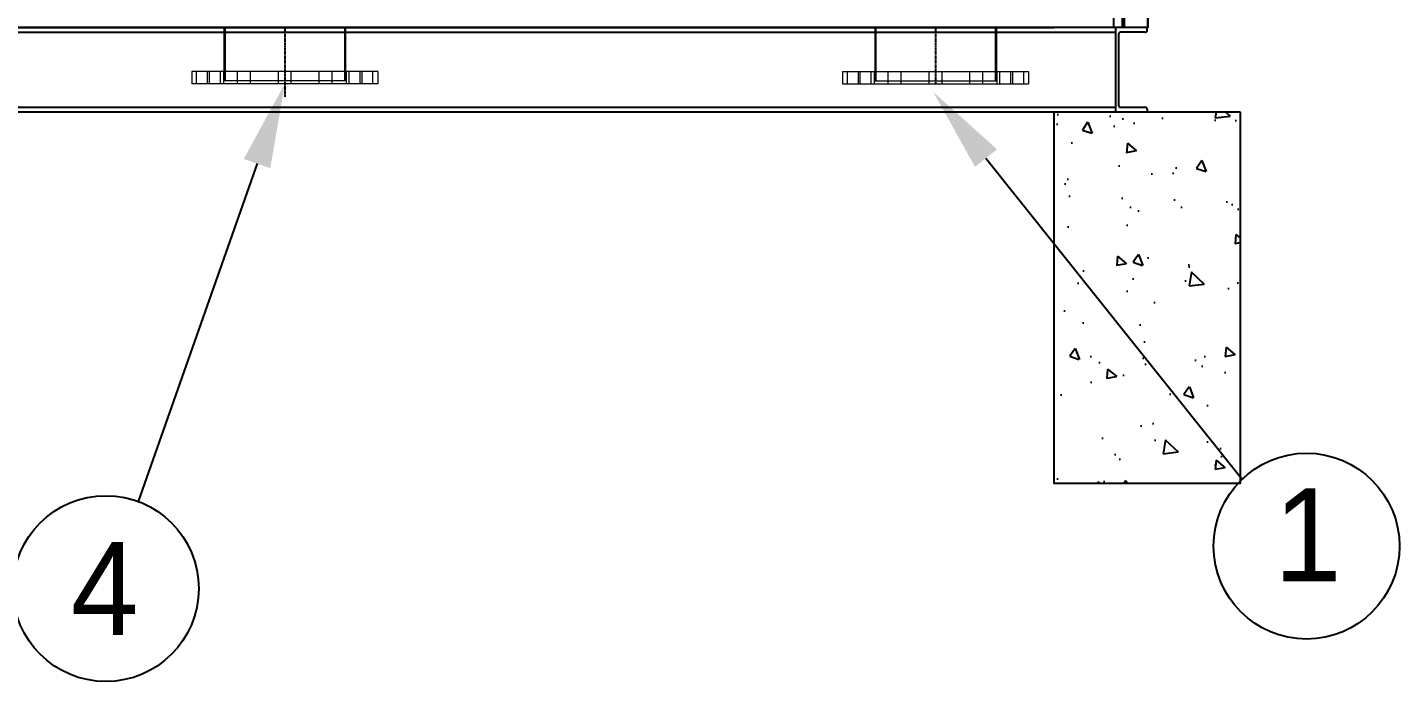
# Model space of a CAD drawing. Header units: millimetres. Extents: x 2773 to 32180, y 2797 to 23592.
# Drawn here: x 22864 to 25078, y 8467 to 9523 of the extents above; entities that cross this region are included whole.
import ezdxf
from ezdxf.enums import TextEntityAlignment as Align

# ---------------------------------------------------------------- set-up
doc = ezdxf.new("R2010")
doc.units = ezdxf.units.MM
doc.linetypes.add('CENTER', pattern=[2, 1.25, -0.25, 0.25, -0.25])
for name, color, linetype in [('center', 1, 'CENTER'), ('냉각탑', 4, 'Continuous'), ('냉각탑_dim', 1, 'Continuous'), ('냉각탑_text', 3, 'Continuous'), ('냉각탑_찬넬방진', 1, 'Continuous')]:
    doc.layers.add(name, color=color, linetype=linetype)
doc.styles.add('돋움', font='Dotum.ttf')

# ---------------------------------------------------------------- blocks, each defined once
blk = doc.blocks.new('2')
for p, q in [((24617, 9522.8), (24617, 9977.4)), ((24630.6, 9522.8), (24630.6, 9977.4)), ((24631.6, 9977.4), (24631.6, 9522.8)), ((24633.4, 9977.4), (24633.4, 9522.8)), ((24671.6, 9977.4), (24671.6, 9522.8)), ((24671.6, 9522.8), (24671.6, 9977.4)), ((24521.6, 9522.8), (21821.6, 9522.8)), ((21861.6, 9522.8), (24480.6, 9522.8)), ((24670.6, 9522.9), (24126.6, 9522.9))]:
    blk.add_line(p, q)
at = {"color": 7, "lineweight": 15}
for p, q in [((23180.7, 9522.8), (23180.7, 9451.9)), ((23182.6, 9522.8), (23182.6, 9436.5)), ((23375.3, 9522.8), (23375.3, 9436.5)), ((23377.1, 9522.8), (23377.1, 9451.9)), ((24230.9, 9522.8), (24230.9, 9451.9)), ((24232.7, 9522.8), (24232.7, 9436.5)), ((24425.5, 9522.8), (24425.5, 9436.5)), ((24427.3, 9522.8), (24427.3, 9451.9)), ((23278.9, 9451.9), (23128.9, 9451.9)), ((23128.9, 9451.9), (23128.9, 9431.9)), ((23136.6, 9431.9), (23136.6, 9451.9)), ((23154.3, 9431.9), (23154.3, 9451.9)), ((23154.3, 9431.9), (23154.3, 9451.9)), ((23157.6, 9431.9), (23157.6, 9451.9)), ((23175.2, 9431.9), (23175.2, 9451.9)), ((23175.2, 9431.9), (23175.2, 9451.9)), ((23179.8, 9451.9), (23179.8, 9431.9)), ((23180.7, 9451.9), (23180.7, 9436.5)), ((23278.9, 9436.5), (23180.7, 9436.5)), ((23278.9, 9436.5), (23182.6, 9436.5)), ((23202.6, 9431.9), (23202.6, 9451.9)), ((23202.6, 9431.9), (23202.6, 9451.9)), ((23223.5, 9431.9), (23223.5, 9451.9)), ((23223.5, 9431.9), (23223.5, 9451.9)), ((23268.5, 9431.9), (23268.5, 9451.9)), ((23268.5, 9431.9), (23268.5, 9451.9)), ((23428.9, 9451.9), (23278.9, 9451.9)), ((23377.1, 9436.5), (23278.9, 9436.5)), ((23289.4, 9431.9), (23289.4, 9451.9)), ((23289.4, 9431.9), (23289.4, 9451.9)), ((23334.4, 9431.9), (23334.4, 9451.9)), ((23334.4, 9431.9), (23334.4, 9451.9)), ((23355.3, 9431.9), (23355.3, 9451.9)), ((23355.3, 9431.9), (23355.3, 9451.9)), ((23377.1, 9451.9), (23377.1, 9436.5)), ((23378, 9451.9), (23378, 9431.9)), ((23382.6, 9431.9), (23382.6, 9451.9)), ((23382.6, 9431.9), (23382.6, 9451.9)), ((23400.3, 9431.9), (23400.3, 9451.9)), ((23403.5, 9431.9), (23403.5, 9451.9)), ((23403.5, 9431.9), (23403.5, 9451.9)), ((23421.2, 9431.9), (23421.2, 9451.9)), ((23428.9, 9451.9), (23428.9, 9431.9)), ((24179.1, 9451.9), (24329.1, 9451.9)), ((24179.1, 9451.9), (24179.1, 9431.9)), ((24186.8, 9431.9), (24186.8, 9451.9)), ((24204.5, 9431.9), (24204.5, 9451.9)), ((24204.5, 9431.9), (24204.5, 9451.9)), ((24207.7, 9431.9), (24207.7, 9451.9)), ((24225.4, 9431.9), (24225.4, 9451.9)), ((24225.4, 9431.9), (24225.4, 9451.9)), ((24230, 9451.9), (24230, 9431.9)), ((24230.9, 9451.9), (24230.9, 9436.5)), ((24230.9, 9436.5), (24329.1, 9436.5)), ((24252.7, 9431.9), (24252.7, 9451.9)), ((24252.7, 9431.9), (24252.7, 9451.9)), ((24273.6, 9431.9), (24273.6, 9451.9)), ((24273.6, 9431.9), (24273.6, 9451.9)), ((24318.6, 9431.9), (24318.6, 9451.9)), ((24318.6, 9431.9), (24318.6, 9451.9)), ((24329.1, 9451.9), (24479.1, 9451.9)), ((24329.1, 9436.5), (24427.3, 9436.5)), ((24329.1, 9436.5), (24425.5, 9436.5)), ((24339.6, 9431.9), (24339.6, 9451.9)), ((24339.6, 9431.9), (24339.6, 9451.9)), ((24384.6, 9431.9), (24384.6, 9451.9)), ((24384.6, 9431.9), (24384.6, 9451.9)), ((24405.5, 9431.9), (24405.5, 9451.9)), ((24405.5, 9431.9), (24405.5, 9451.9)), ((24427.3, 9451.9), (24427.3, 9436.5)), ((24428.2, 9451.9), (24428.2, 9431.9)), ((24432.8, 9431.9), (24432.8, 9451.9)), ((24432.8, 9431.9), (24432.8, 9451.9)), ((24450.5, 9431.9), (24450.5, 9451.9)), ((24453.7, 9431.9), (24453.7, 9451.9)), ((24453.7, 9431.9), (24453.7, 9451.9)), ((24471.4, 9431.9), (24471.4, 9451.9)), ((24479.1, 9451.9), (24479.1, 9431.9)), ((23278.9, 9431.9), (23128.9, 9431.9)), ((23428.9, 9431.9), (23278.9, 9431.9)), ((24179.1, 9431.9), (24329.1, 9431.9)), ((24329.1, 9431.9), (24479.1, 9431.9))]:
    blk.add_line(p, q, dxfattribs=at)
at = {"color": 7}
blk.add_line((24670.6, 9522.9), (24126.6, 9522.9), dxfattribs=at)
at = {"ltscale": 500, "elevation": 0}
blk.add_lwpolyline([(21671.6, 12231.9), (24671.6, 12231.9), (24671.6, 9522.8), (21671.6, 9522.8)], close=True, dxfattribs=at)
at = {"layer": 'center'}
for p, q in [((23278.9, 9522.8), (23278.9, 9410.7)), ((24329.1, 9522.8), (24329.1, 9431.9))]:
    blk.add_line(p, q, dxfattribs=at)
at = {"layer": '냉각탑'}
blk.add_line((21821.6, 9522.8), (24520.7, 9522.8), dxfattribs=at)
at = {"layer": '냉각탑_찬넬방진', "ltscale": 150}
blk.add_line((21873, 9522.8), (24520.7, 9522.8), dxfattribs=at)
at = {"layer": '냉각탑_찬넬방진', "ltscale": 30}
for p, q in [((24670.7, 9522.8), (24619.3, 9522.8)), ((24670.7, 9522.8), (24619.3, 9522.8)), ((24670.7, 9522.8), (24619.3, 9522.8)), ((24619.3, 9522.8), (24619.3, 9386.5)), ((24670.7, 9522.8), (24619.3, 9522.8)), ((24670.7, 9518.2), (24670.7, 9522.8)), ((24670.7, 9518.2), (24670.7, 9522.8)), ((21723, 9515.1), (24619.3, 9515.1)), ((24624.5, 9512.1), (24624.5, 9397.2)), ((24667.6, 9515.1), (24627.5, 9515.1)), ((24667.6, 9515.1), (24627.5, 9515.1)), ((21723, 9394.2), (24619.3, 9394.2)), ((24627.5, 9394.2), (24667.6, 9394.2)), ((24670.7, 9391.1), (24670.7, 9386.5)), ((21723, 9386.5), (24619.3, 9386.5)), ((24619.3, 9386.5), (24670.7, 9386.5))]:
    blk.add_line(p, q, dxfattribs=at)
at = {"layer": '냉각탑_찬넬방진', "ltscale": 30, "elevation": 0}
blk.add_lwpolyline([(21821.6, 9391.1), (21821.6, 9386.5), (24619.3, 9386.5)], dxfattribs=at)
at = {"layer": '냉각탑_찬넬방진', "ltscale": 30}
for centre, start, end in [((24627.5, 9512.1), 90, 180), ((24627.5, 9512.1), 90, 180), ((24667.6, 9518.2), 270, 0), ((24667.6, 9518.2), 270, 0), ((24627.5, 9397.2), 180, 270), ((24667.6, 9391.1), 0, 90)]:
    blk.add_arc(centre, 3.08, start, end, dxfattribs=at)

msp = doc.modelspace()

# ---------------------------------------------------------------- hatches: boundary and pattern name
h = msp.add_hatch()
h.set_pattern_fill('AR-CONC', color=4, angle=-90)
h.set_pattern_definition([(320, (-177462.84, 344166.45), (-15.939086, -182.18467), [19.05, -209.55]), (265, (-177462.84, 344166.45), (191.056845, 35.24342), [15.24, -167.64058]), (10.451445, (-177464.17, 344151.27), (175.11775, -146.94125), [16.19001, -178.090245]), (316.1842, (-177412.04, 344166.45), (-42.04233, -271.07904), [28.575, -314.325]), (6.63556, (-177415.55, 344143.86), (247.42612, -237.40413), [24.28502, -267.1356]), (261.18415, (-177412.04, 344166.45), (247.42612, -237.40413), [22.85997, -251.45973]), (291, (-177424.74, 344141.05), (-102.2652, -151.61439), [19.05, -209.55]), (236, (-177424.74, 344141.05), (184.18797, -61.80203), [15.24, -167.64]), (341.451445, (-177433.26, 344128.42), (81.92277, -213.41642), [16.19001, -178.08994]), (307.5, (-177462.84, 344166.455), (84.555039, -3.088603), [0, -165.608, 0, -170.18, 0, -168.275]), (277.5, (-177462.84, 344166.455), (100.180575, -66.819663), [0, -97.028, 0, -161.798, 0, -64.135]), (237.5, (-177462.84, 344223.1), (-5.728744, -135.590595), [0, -63.5, 0, -198.12, 0, -262.89]), (227.5, (-177462.84, 344248.5), (25.42649, -148.12918), [0, -82.55, 0, -131.572, 0, -186.69])])
h.paths.add_polyline_path([(24520.7, 9386.6), (24520.7, 8786.6), (24820.7, 8786.4), (24820.7, 9386.4)])

# ---------------------------------------------------------------- linework, layer by layer
at = {"ltscale": 500, "elevation": 0}
msp.add_lwpolyline([(24820.7, 9386.5), (24820.7, 8786.5), (24520.7, 8786.5), (24520.7, 9386.5)], close=True, dxfattribs=at)
at = {"layer": '냉각탑_dim', "linetype": 'ByBlock', "lineweight": -2, "elevation": 0}
for points in [[(23234.1, 9303.1), (23042.2, 8757.7)], [(24410.5, 9312.1), (24823.9, 8793.7)]]:
    msp.add_lwpolyline(points, dxfattribs=at)
at = {"layer": '냉각탑_dim', "linetype": 'ByBlock', "lineweight": -2}
for centre in [(24927.9, 8685.7), (22990.1, 8617.1)]:
    msp.add_circle(centre, 150, dxfattribs=at)
at = {"layer": '냉각탑_dim'}
for points in [[(23212.6, 9310.6), (23278.9, 9431.9), (23255.5, 9295.7)], [(24428.3, 9326.2), (24325.5, 9418.7), (24392.7, 9297.9)]]:
    msp.add_solid(points, dxfattribs=at)

# ---------------------------------------------------------------- block references
msp.add_blockref('2', (0, 0))

# ---------------------------------------------------------------- texts
at = {"layer": '냉각탑_text', "style": '돋움'}
for s, p in [('1', (24930, 8704)), ('4', (22988.2, 8617.3))]:
    msp.add_text(s, height=150, dxfattribs=at).set_placement(p, align=Align.MIDDLE_CENTER)

doc.saveas('drawing.dxf')
